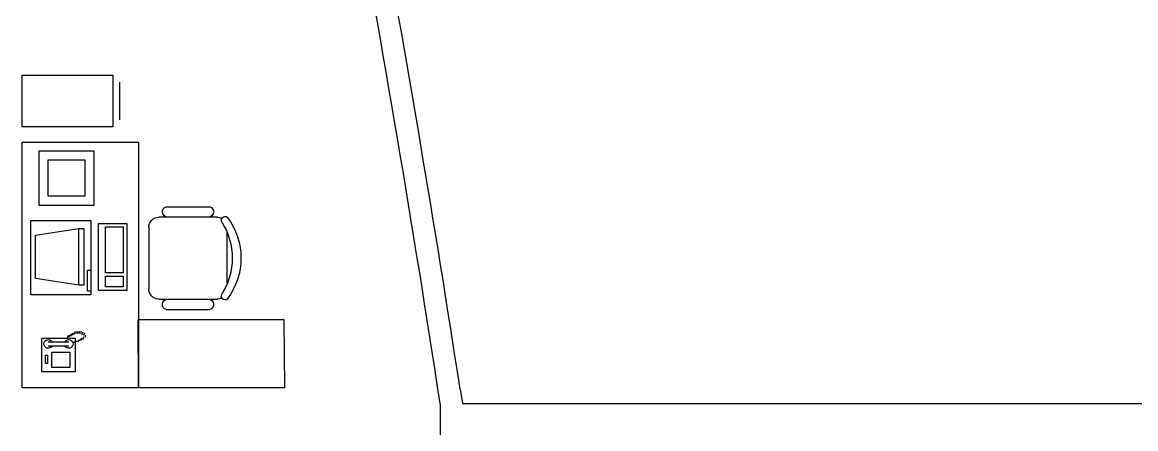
# Model space of a CAD drawing. Header units: inches. Extents: x 478327 to 492265, y -26791 to -22136.
# Drawn here: x 482299 to 482642.4, y -23670.9 to -23545.5 of the extents above; entities that cross this region are included whole.
import ezdxf

# ---------------------------------------------------------------- set-up
doc = ezdxf.new("R2010")
doc.units = ezdxf.units.IN
doc.header["$MEASUREMENT"] = 0
for name, color, linetype in [('furniture', 201, 'Continuous'), ('I-FURN', 1, 'Continuous'), ('I-WALL-IN', 3, 'Continuous')]:
    doc.layers.add(name, color=color, linetype=linetype)

# ---------------------------------------------------------------- blocks, each defined once
blk = doc.blocks.new('DESK4')
blk.add_lwpolyline([(34, -36), (34, 36), (0, 36), (0, -36)], close=True)
blk = doc.blocks.new('RECTANG')
for p, q in [((1, 1), (0, 1)), ((0, 1), (0, 0)), ((1, 0), (1, 1)), ((0, 0), (1, 0))]:
    blk.add_line(p, q)
blk = doc.blocks.new('IBMAT', base_point=(61, 306))
for p, q in [((75, 307), (75, 306)), ((81, 307), (75, 307)), ((81, 306), (81, 307))]:
    blk.add_line(p, q)
at = {"xscale": 21, "yscale": 17, "zscale": 21}
blk.add_blockref('RECTANG', (61, 306), dxfattribs=at)
blk = doc.blocks.new('KEYBOARD', base_point=(60, 294))
for p, xscale, yscale, zscale in [((60, 294), 19, 8, 19), ((61, 295), 13, 5, 13), ((75, 295), 3, 5, 3)]:
    blk.add_blockref('RECTANG', p, dxfattribs=dict(xscale=xscale, yscale=yscale, zscale=zscale))
blk = doc.blocks.new('A$C79A54892')
at = {"layer": 'furniture'}
for p, q in [((0.9168, 1.8), (1.3632, 1.8)), ((0.78, 1.2), (0.78, 1.71)), ((1.5, 1.71), (1.5, 1.6407)), ((0.6887, 1.2637), (0.6887, 1.6462)), ((1.5, 1.6407), (1.5, 1.2)), ((1.5913, 1.2637), (1.5913, 1.6462)), ((1.41, 1.11), (0.87, 1.11)), ((2.2941, 0.795), (2.2941, 0)), ((2.7459, 0.795), (2.2941, 0.795)), ((2.6859, 0.855), (2.3541, 0.855)), ((2.7459, 0), (2.7459, 0.795)), ((2.0837, 0.6288), (1.6037, 0.6288)), ((1.6037, 0.6288), (1.6037, 0.1488)), ((2.0837, 0.1488), (2.0837, 0.6288)), ((0.405, 0.4914), (0.4266, 0.4986)), ((0.4122, 0.5058), (0.4338, 0.513)), ((0.4194, 0.5202), (0.441, 0.5274)), ((0.4266, 0.5346), (0.4482, 0.5418)), ((0.4457, 0.5521), (0.4673, 0.5593)), ((0.4626, 0.5418), (0.4842, 0.549)), ((0.4698, 0.5274), (0.4914, 0.5346)), ((0.477, 0.513), (0.4986, 0.5202)), ((0.477, 0.4986), (0.4986, 0.5058)), ((0.477, 0.4842), (0.4986, 0.4914)), ((0.904, 0.5417), (0.904, 0.4978)), ((1.399, 0.5417), (0.904, 0.5417)), ((0.904, 0.4978), (1.399, 0.4978)), ((0.904, 0.4978), (0.9616, 0.1159)), ((1.3431, 0.1159), (1.399, 0.4978)), ((1.399, 0.4978), (1.399, 0.5417)), ((2.0037, 0.5488), (1.6837, 0.5488)), ((1.6837, 0.5488), (1.6837, 0.2288)), ((2.0037, 0.2288), (2.0037, 0.5488)), ((0.3685, 0.228), (0.3685, 0.408)), ((0.3993, 0.4432), (0.4122, 0.4842)), ((0.4045, 0.228), (0.4045, 0.408)), ((0.441, 0.3978), (0.4626, 0.405)), ((0.4482, 0.4122), (0.4698, 0.4194)), ((0.4554, 0.4266), (0.477, 0.4338)), ((0.4626, 0.441), (0.4842, 0.4482)), ((0.4698, 0.4554), (0.4914, 0.4626)), ((0.477, 0.4698), (0.4986, 0.477)), ((0.2141, 0.3902), (0.2141, 0.3902)), ((0.2141, 0.3564), (0.2141, 0.3564)), ((0.2141, 0.3227), (0.2141, 0.3227)), ((0.2478, 0.3902), (0.2478, 0.3902)), ((0.2478, 0.3564), (0.2478, 0.3564)), ((0.2478, 0.3227), (0.2478, 0.3227)), ((0.2816, 0.3902), (0.2816, 0.3902)), ((0.2816, 0.3564), (0.2816, 0.3564)), ((0.2816, 0.3227), (0.2816, 0.3227)), ((0.2141, 0.2889), (0.2141, 0.2889)), ((0.2478, 0.2889), (0.2478, 0.2889)), ((0.2816, 0.2889), (0.2816, 0.2889)), ((1.6837, 0.2288), (2.0037, 0.2288)), ((0.9616, 0.1159), (1.3431, 0.1159)), ((1.6037, 0.1488), (2.0837, 0.1488)), ((2.2941, 0), (2.7459, 0))]:
    blk.add_line(p, q, dxfattribs=at)
for centre, radius, start, end in [((1.14, 1.32), 0.6, 53.1301, 126.8699), ((0.8064, 1.7803), 0.0329, 143.30994, 302.02741), ((1.14, 1.2547), 0.5892, 57.57575, 122.42425), ((1.4736, 1.7803), 0.0329, 237.97259, 36.69006), ((0.7337, 1.6331), 0.0469, 9.29463, 163.7398), ((0.87, 1.71), 0.09, 152.41556, 180), ((1.41, 1.71), 0.09, 0, 27.58444), ((1.5463, 1.6331), 0.0469, 16.2602, 170.70537), ((0.7337, 1.2769), 0.0469, 196.2602, 350.70537), ((0.87, 1.2), 0.09, 180, 270), ((1.41, 1.2), 0.09, 270, 0), ((1.5463, 1.2769), 0.0469, 189.29463, 343.7398), ((0.3865, 0.408), 0.0377, 298.49146, 241.50854), ((0.3865, 0.228), 0.0377, 118.49146, 61.50854)]:
    blk.add_arc(centre, radius, start, end, dxfattribs=at)
for name, p, xscale, yscale, zscale, rotation in [('DESK4', (1.08, 1.02), 0.0299999999998839, 0.0299999999998839, 0.0299999999998839, 270.0000000003054), ('KEYBOARD', (1.4454, 0.9178), 0.03101538461544906, 0.03101538461544906, 0.03101538461544906, 180.0000000002476), ('IBMAT', (1.4697, 0.6028), 0.03101538461544906, 0.03101538461544906, 0.03101538461544906, 180.0000000002476), ('RECTANG', (0.4375, 0.4634), 0.2953901644145187, 0.2917466341033005, 0.2953901644145187, 180.0000000002573), ('RECTANG', (0.3153, 0.4183), 0.1350000000002516, 0.1575000000002935, 0.1350000000002516, 180.0000000002573), ('RECTANG', (0.2872, 0.2214), 0.07312500000013628, 0.01687500000003145, 0.07312500000013628, 180.0000000002573)]:
    blk.add_blockref(name, p, dxfattribs=dict(at, xscale=xscale, yscale=yscale, zscale=zscale, rotation=rotation))

msp = doc.modelspace()

# ---------------------------------------------------------------- linework, layer by layer
msp.add_line((482434.065, -23658.639, 6.93), (482434.754, -23663.139, 6.93))
for radius, start, end in [(5332.5, 8.70029, 10.482734), (5339.25, 8.73806, 10.404936)]:
    msp.add_arc((477156.787, -24469.764, 6.93), radius, start, end)
at = {"layer": 'I-FURN', "elevation": 6.93}
msp.add_lwpolyline([(482334.861, -23658.299), (482334.741, -23637.177), (482379.741, -23637.177), (482379.861, -23658.299)], close=True, dxfattribs=at)
at = {"layer": 'I-WALL-IN'}
for p, q in [((482427.926, -23663.139, 6.93), (482427.926, -23870.731, 6.93)), ((482434.754, -23663.139, 6.93), (482950.626, -23663.139, 6.93))]:
    msp.add_line(p, q, dxfattribs=at)

# ---------------------------------------------------------------- block references
at = {"layer": 'furniture', "xscale": -35.12240917321422, "yscale": 35.1224091595864, "zscale": 35.12240916776322, "rotation": 269.9999999996908}
msp.add_blockref('A$C79A54892', (482299.036, -23658.299, 6.93), dxfattribs=at)

doc.saveas('drawing.dxf')
